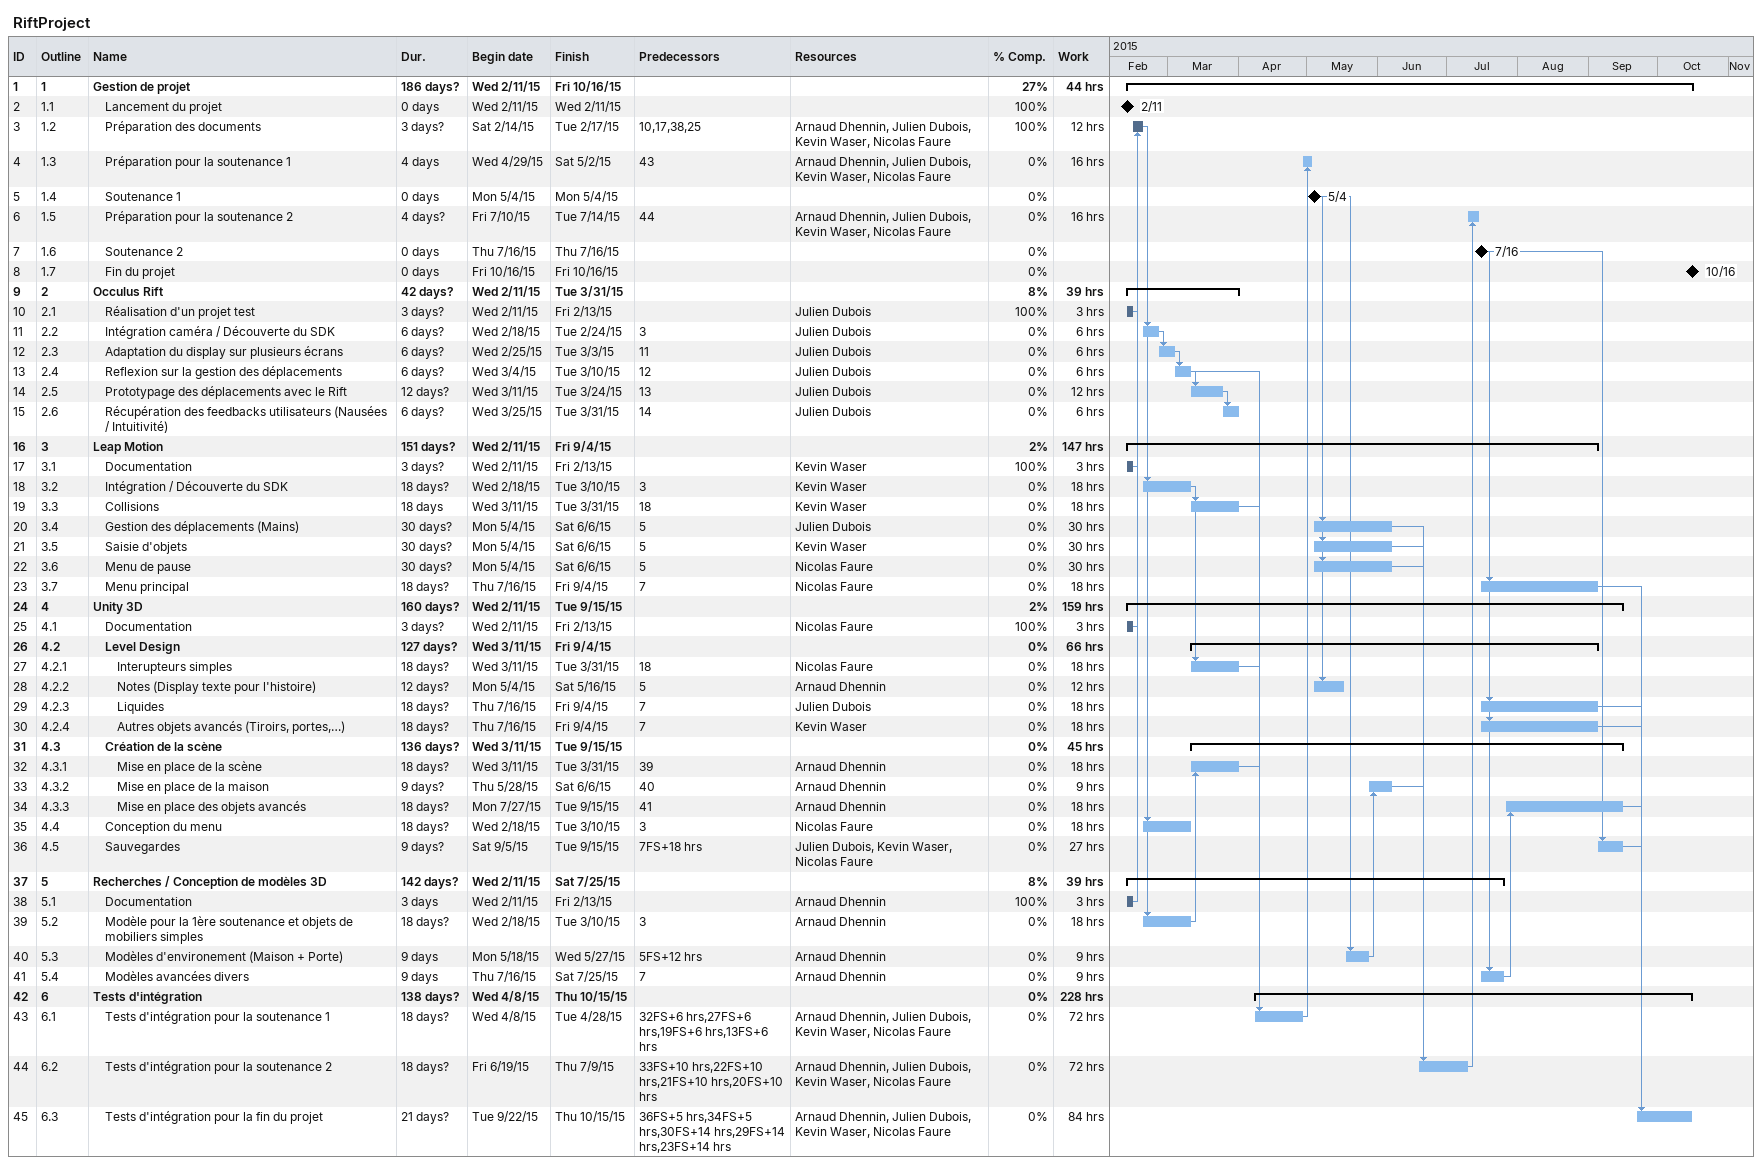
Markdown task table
RiftProject

| ID | WBS | Task | Duration | Start | Finish | Predecessors | Resources | % complete | Work (h) |
|---|---|---|---|---|---|---|---|---|---|
| 1 | 1 | **Gestion de projet** | 186d? | 2015-02-11 | 2015-10-16 |  |  | 27 | 44 |
| 2 | 1.1 | Lancement du projet | 0d | 2015-02-11 | 2015-02-11 |  |  | 100 |  |
| 3 | 1.2 | Préparation des documents | 3d? | 2015-02-14 | 2015-02-17 | 10, 17, 38, 25 | Arnaud Dhennin, Julien Dubois, Kevin Waser, Nicolas Faure | 100 | 12 |
| 4 | 1.3 | Préparation pour la soutenance 1 | 4d | 2015-04-29 | 2015-05-02 | 43 | Arnaud Dhennin, Julien Dubois, Kevin Waser, Nicolas Faure | 0 | 16 |
| 5 | 1.4 | Soutenance 1 | 0d | 2015-05-04 | 2015-05-04 |  |  | 0 |  |
| 6 | 1.5 | Préparation pour la soutenance 2 | 4d? | 2015-07-10 | 2015-07-14 | 44 | Arnaud Dhennin, Julien Dubois, Kevin Waser, Nicolas Faure | 0 | 16 |
| 7 | 1.6 | Soutenance 2 | 0d | 2015-07-16 | 2015-07-16 |  |  | 0 |  |
| 8 | 1.7 | Fin du projet | 0d | 2015-10-16 | 2015-10-16 |  |  | 0 |  |
| 9 | 2 | **Occulus Rift** | 42d? | 2015-02-11 | 2015-03-31 |  |  | 8 | 39 |
| 10 | 2.1 | Réalisation d'un projet test | 3d? | 2015-02-11 | 2015-02-13 |  | Julien Dubois | 100 | 3 |
| 11 | 2.2 | Intégration caméra / Découverte du SDK | 6d? | 2015-02-18 | 2015-02-24 | 3 | Julien Dubois | 0 | 6 |
| 12 | 2.3 | Adaptation du display sur plusieurs écrans | 6d? | 2015-02-25 | 2015-03-03 | 11 | Julien Dubois | 0 | 6 |
| 13 | 2.4 | Reflexion sur la gestion des déplacements | 6d? | 2015-03-04 | 2015-03-10 | 12 | Julien Dubois | 0 | 6 |
| 14 | 2.5 | Prototypage des déplacements avec le Rift | 12d? | 2015-03-11 | 2015-03-24 | 13 | Julien Dubois | 0 | 12 |
| 15 | 2.6 | Récupération des feedbacks utilisateurs (Nausées / Intuitivité) | 6d? | 2015-03-25 | 2015-03-31 | 14 | Julien Dubois | 0 | 6 |
| 16 | 3 | **Leap Motion** | 151d? | 2015-02-11 | 2015-09-04 |  |  | 2 | 147 |
| 17 | 3.1 | Documentation | 3d? | 2015-02-11 | 2015-02-13 |  | Kevin Waser | 100 | 3 |
| 18 | 3.2 | Intégration / Découverte du SDK | 18d? | 2015-02-18 | 2015-03-10 | 3 | Kevin Waser | 0 | 18 |
| 19 | 3.3 | Collisions | 18d | 2015-03-11 | 2015-03-31 | 18 | Kevin Waser | 0 | 18 |
| 20 | 3.4 | Gestion des déplacements (Mains) | 30d? | 2015-05-04 | 2015-06-06 | 5 | Julien Dubois | 0 | 30 |
| 21 | 3.5 | Saisie d'objets | 30d? | 2015-05-04 | 2015-06-06 | 5 | Kevin Waser | 0 | 30 |
| 22 | 3.6 | Menu de pause | 30d? | 2015-05-04 | 2015-06-06 | 5 | Nicolas Faure | 0 | 30 |
| 23 | 3.7 | Menu principal | 18d? | 2015-07-16 | 2015-09-04 | 7 | Nicolas Faure | 0 | 18 |
| 24 | 4 | **Unity 3D** | 160d? | 2015-02-11 | 2015-09-15 |  |  | 2 | 159 |
| 25 | 4.1 | Documentation | 3d? | 2015-02-11 | 2015-02-13 |  | Nicolas Faure | 100 | 3 |
| 26 | 4.2 | **Level Design** | 127d? | 2015-03-11 | 2015-09-04 |  |  | 0 | 66 |
| 27 | 4.2.1 | Interupteurs simples | 18d? | 2015-03-11 | 2015-03-31 | 18 | Nicolas Faure | 0 | 18 |
| 28 | 4.2.2 | Notes (Display texte pour l'histoire) | 12d? | 2015-05-04 | 2015-05-16 | 5 | Arnaud Dhennin | 0 | 12 |
| 29 | 4.2.3 | Liquides | 18d? | 2015-07-16 | 2015-09-04 | 7 | Julien Dubois | 0 | 18 |
| 30 | 4.2.4 | Autres objets avancés (Tiroirs, portes,…) | 18d? | 2015-07-16 | 2015-09-04 | 7 | Kevin Waser | 0 | 18 |
| 31 | 4.3 | **Création de la scène** | 136d? | 2015-03-11 | 2015-09-15 |  |  | 0 | 45 |
| 32 | 4.3.1 | Mise en place de la scène | 18d? | 2015-03-11 | 2015-03-31 | 39 | Arnaud Dhennin | 0 | 18 |
| 33 | 4.3.2 | Mise en place de la maison | 9d? | 2015-05-28 | 2015-06-06 | 40 | Arnaud Dhennin | 0 | 9 |
| 34 | 4.3.3 | Mise en place des objets avancés | 18d? | 2015-07-27 | 2015-09-15 | 41 | Arnaud Dhennin | 0 | 18 |
| 35 | 4.4 | Conception du menu | 18d? | 2015-02-18 | 2015-03-10 | 3 | Nicolas Faure | 0 | 18 |
| 36 | 4.5 | Sauvegardes | 9d? | 2015-09-05 | 2015-09-15 | 7FS+18h | Julien Dubois, Kevin Waser, Nicolas Faure | 0 | 27 |
| 37 | 5 | **Recherches / Conception de modèles 3D** | 142d? | 2015-02-11 | 2015-07-25 |  |  | 8 | 39 |
| 38 | 5.1 | Documentation | 3d | 2015-02-11 | 2015-02-13 |  | Arnaud Dhennin | 100 | 3 |
| 39 | 5.2 | Modèle pour la 1ère soutenance et objets de mobiliers simples | 18d? | 2015-02-18 | 2015-03-10 | 3 | Arnaud Dhennin | 0 | 18 |
| 40 | 5.3 | Modèles d'environement (Maison + Porte) | 9d | 2015-05-18 | 2015-05-27 | 5FS+12h | Arnaud Dhennin | 0 | 9 |
| 41 | 5.4 | Modèles avancées divers | 9d | 2015-07-16 | 2015-07-25 | 7 | Arnaud Dhennin | 0 | 9 |
| 42 | 6 | **Tests d'intégration** | 138d? | 2015-04-08 | 2015-10-15 |  |  | 0 | 228 |
| 43 | 6.1 | Tests d'intégration pour la soutenance 1 | 18d? | 2015-04-08 | 2015-04-28 | 32FS+6h, 27FS+6h, 19FS+6h, 13FS+6h | Arnaud Dhennin, Julien Dubois, Kevin Waser, Nicolas Faure | 0 | 72 |
| 44 | 6.2 | Tests d'intégration pour la soutenance 2 | 18d? | 2015-06-19 | 2015-07-09 | 33FS+10h, 22FS+10h, 21FS+10h, 20FS+10h | Arnaud Dhennin, Julien Dubois, Kevin Waser, Nicolas Faure | 0 | 72 |
| 45 | 6.3 | Tests d'intégration pour la fin du projet | 21d? | 2015-09-22 | 2015-10-15 | 36FS+5h, 34FS+5h, 30FS+14h, 29FS+14h, 23FS+14h | Arnaud Dhennin, Julien Dubois, Kevin Waser, Nicolas Faure | 0 | 84 |
